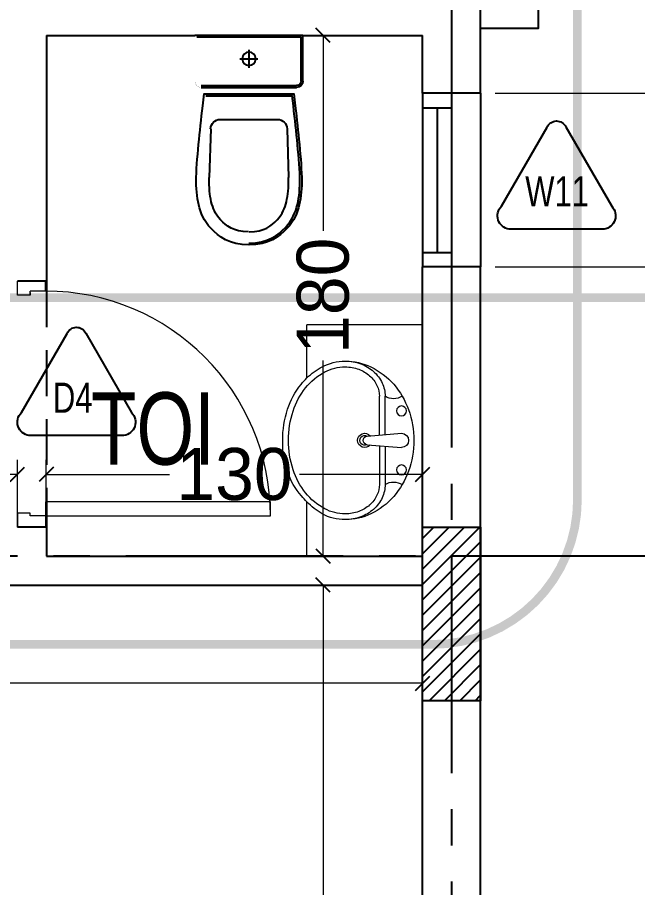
# Model space of a CAD drawing. Header units: centimetres. Extents: x 7997 to 116674, y 1017 to 13844.
# Drawn here: x 35267.1 to 35481.3, y 9222.4 to 9523.2 of the extents above; entities that cross this region are included whole.
import ezdxf

# ---------------------------------------------------------------- set-up
doc = ezdxf.new("R2010")
doc.units = ezdxf.units.CM
doc.header["$LTSCALE"] = 200
doc.header["$PDMODE"] = 2
for name, pattern in [('CENTER2', [1.125, 0.75, -0.125, 0.125, -0.125]), ('DASHED', [0.75, 0.5, -0.25]), ('HIDDEN2', [4.7625, 3.175, -1.5875])]:
    doc.linetypes.add(name, pattern=pattern)
for name, color, linetype in [('$0$WIN', 6, 'Continuous'), ('AXIS', 9, 'CENTER2'), ('BATH-FUR', 8, 'Continuous'), ('COL', 1, 'Continuous'), ('DIM', 11, 'Continuous'), ('STEP', 7, 'Continuous'), ('STEPS', 7, 'Continuous'), ('WINDOR', 6, 'Continuous'), ('wipeout', 85, 'Continuous'), ('Z-RUBBER', 8, 'Continuous')]:
    doc.layers.add(name, color=color, linetype=linetype)
for name, color, linetype, lineweight in [('FIXTURE', 6, 'Continuous', 13), ('Layer1', 67, 'Continuous', 9), ('TEXT', 6, 'Continuous', 18), ('WALL', 3, 'Continuous', 25)]:
    doc.layers.add(name, color=color, linetype=linetype, lineweight=lineweight)
doc.styles.add('style8', font='swisscl.ttf', dxfattribs={"width": 0.8})
doc.styles.add('SWISS', font='swisscl.ttf')
doc.styles.add('T2', font='')
doc.styles.get('T2').set_extended_font_data('Elisia')
doc.dimstyles.new('NORMAL', dxfattribs={"dimtxt": 18, "dimasz": 5, "dimexe": 5, "dimexo": 5, "dimgap": 1, "dimtad": 0, "dimdec": 0, "dimdsep": 46, "dimtxsty": 'T2', "dimblk1": 'OBLIQUE', "dimblk2": 'OBLIQUE', "dimsah": 1, "dimcen": 0.09, "dimclrd": 4, "dimclre": 4, "dimclrt": 6, "dimadec": 0, "dimazin": 0, "dimtfac": 1, "dimtdec": 0, "dimtofl": 0, "dimtmove": 1, "dimatfit": 2, "dimldrblk": 'OPEN30', "dimfxl": 0, "dimtolj": 1, "dimtzin": 0, "dimlwd": 5, "dimlwe": 5, "dimarcsym": 0})

# ---------------------------------------------------------------- blocks, each defined once
blk = doc.blocks.new('_OBLIQUE')
at = {"color": 0, "linetype": 'ByBlock'}
blk.add_line((-0.5, -0.5), (0.5, 0.5), dxfattribs=at)
blk = doc.blocks.new('*D28')
at = {"layer": 'Defpoints', "color": 0, "transparency": 16777216}
for p in [(35372.68, 9327), (35407.08, 9327), (35407.08, 8707)]:
    blk.add_point(p, dxfattribs=at)
at = {"layer": 'DIM', "color": 4, "lineweight": 5, "transparency": 16777216}
for p, q in [((35402.08, 9327), (35367.68, 9327)), ((35372.68, 9327), (35372.68, 9041.14)), ((35372.68, 8707), (35372.68, 8992.86)), ((35402.08, 8707), (35367.68, 8707))]:
    blk.add_line(p, q, dxfattribs=at)
at = {"layer": 'DIM', "color": 4, "lineweight": 5, "transparency": 16777216, "xscale": 5, "yscale": 5, "zscale": 5}
for p, rotation in [((35372.68, 9327), 90), ((35372.68, 8707), 270)]:
    blk.add_blockref('_OBLIQUE', p, dxfattribs=dict(at, rotation=rotation))
at = {"layer": 'DIM', "color": 6, "transparency": 16777216, "insert": (35372.68, 9017), "char_height": 18, "attachment_point": 5, "rotation": 90, "style": 'T2'}
blk.add_mtext('\\A1;620', dxfattribs=at)
blk = doc.blocks.new('_Open30')
at = {"color": 0, "linetype": 'ByBlock', "lineweight": -2}
for p, q in [((-1, 0.268), (0, 0)), ((0, 0), (-1, -0.268)), ((0, 0), (-1, 0))]:
    blk.add_line(p, q, dxfattribs=at)
blk = doc.blocks.new('*D29')
at = {"layer": 'Defpoints', "color": 0, "transparency": 16777216}
for p in [(35027.08, 9327), (35407.08, 9327), (35027.08, 9293.04)]:
    blk.add_point(p, dxfattribs=at)
at = {"layer": 'DIM', "color": 4, "lineweight": 5, "transparency": 16777216}
for p, q in [((35027.08, 9322), (35027.08, 9288.04)), ((35407.08, 9322), (35407.08, 9288.04)), ((35027.08, 9293.04), (35192.94, 9293.04)), ((35407.08, 9293.04), (35241.23, 9293.04))]:
    blk.add_line(p, q, dxfattribs=at)
at = {"layer": 'DIM', "color": 4, "lineweight": 5, "transparency": 16777216, "xscale": 5, "yscale": 5, "zscale": 5, "rotation": 180}
blk.add_blockref('_OBLIQUE', (35027.08, 9293.04), dxfattribs=at)
at = {"layer": 'DIM', "color": 4, "lineweight": 5, "transparency": 16777216, "xscale": 5, "yscale": 5, "zscale": 5}
blk.add_blockref('_OBLIQUE', (35407.08, 9293.04), dxfattribs=at)
at = {"layer": 'DIM', "color": 6, "transparency": 16777216, "insert": (35217.08, 9293.04), "char_height": 18, "attachment_point": 5, "style": 'T2'}
blk.add_mtext('\\A1;380', dxfattribs=at)
blk = doc.blocks.new('*D32')
at = {"layer": 'Defpoints', "color": 0, "transparency": 16777216}
for p in [(35407.08, 9365.26), (35277.08, 9342), (35407.08, 9337)]:
    blk.add_point(p, dxfattribs=at)
at = {"layer": 'DIM', "color": 4, "lineweight": 5, "transparency": 16777216}
for p, q in [((35277.08, 9347), (35277.08, 9370.26)), ((35407.08, 9342), (35407.08, 9370.26)), ((35277.08, 9365.26), (35319.65, 9365.26)), ((35407.08, 9365.26), (35364.51, 9365.26))]:
    blk.add_line(p, q, dxfattribs=at)
at = {"layer": 'DIM', "color": 4, "lineweight": 5, "transparency": 16777216, "xscale": 5, "yscale": 5, "zscale": 5, "rotation": 180}
blk.add_blockref('_OBLIQUE', (35277.08, 9365.26), dxfattribs=at)
at = {"layer": 'DIM', "color": 4, "lineweight": 5, "transparency": 16777216, "xscale": 5, "yscale": 5, "zscale": 5}
blk.add_blockref('_OBLIQUE', (35407.08, 9365.26), dxfattribs=at)
at = {"layer": 'DIM', "color": 6, "transparency": 16777216, "insert": (35342.08, 9365.26), "char_height": 18, "attachment_point": 5, "style": 'T2'}
blk.add_mtext('\\A1;130', dxfattribs=at)
blk = doc.blocks.new('*D33')
at = {"layer": 'Defpoints', "color": 0, "transparency": 16777216}
for p in [(35157.08, 9365.26), (35267.08, 9342), (35157.08, 9337)]:
    blk.add_point(p, dxfattribs=at)
at = {"layer": 'DIM', "color": 4, "lineweight": 5, "transparency": 16777216}
for p, q in [((35157.08, 9342), (35157.08, 9370.26)), ((35267.08, 9347), (35267.08, 9370.26)), ((35157.08, 9365.26), (35191.37, 9365.26)), ((35267.08, 9365.26), (35232.8, 9365.26))]:
    blk.add_line(p, q, dxfattribs=at)
at = {"layer": 'DIM', "color": 4, "lineweight": 5, "transparency": 16777216, "xscale": 5, "yscale": 5, "zscale": 5, "rotation": 180}
blk.add_blockref('_OBLIQUE', (35157.08, 9365.26), dxfattribs=at)
at = {"layer": 'DIM', "color": 4, "lineweight": 5, "transparency": 16777216, "xscale": 5, "yscale": 5, "zscale": 5}
blk.add_blockref('_OBLIQUE', (35267.08, 9365.26), dxfattribs=at)
at = {"layer": 'DIM', "color": 6, "transparency": 16777216, "insert": (35212.08, 9365.26), "char_height": 18, "attachment_point": 5, "style": 'T2'}
blk.add_mtext('\\A1;110', dxfattribs=at)
blk = doc.blocks.new('*D34')
at = {"layer": 'Defpoints', "color": 0, "transparency": 16777216}
for p in [(35372.68, 9517), (35407.08, 9517), (35407.08, 9337)]:
    blk.add_point(p, dxfattribs=at)
at = {"layer": 'DIM', "color": 4, "lineweight": 5, "transparency": 16777216}
for p, q in [((35402.08, 9517), (35367.68, 9517)), ((35372.68, 9517), (35372.68, 9449.43)), ((35372.68, 9337), (35372.68, 9404.57)), ((35402.08, 9337), (35367.68, 9337))]:
    blk.add_line(p, q, dxfattribs=at)
at = {"layer": 'DIM', "color": 4, "lineweight": 5, "transparency": 16777216, "xscale": 5, "yscale": 5, "zscale": 5}
for p, rotation in [((35372.68, 9517), 90), ((35372.68, 9337), 270)]:
    blk.add_blockref('_OBLIQUE', p, dxfattribs=dict(at, rotation=rotation))
at = {"layer": 'DIM', "color": 6, "transparency": 16777216, "insert": (35372.68, 9427), "char_height": 18, "attachment_point": 5, "rotation": 90, "style": 'T2'}
blk.add_mtext('\\A1;180', dxfattribs=at)
blk = doc.blocks.new('SEC.L')
at = {"layer": 'AXIS', "linetype": 'CENTER2', "ltscale": 0.5}
blk.add_lwpolyline([(124.39, 14.32, 3, 3, 0), (-362.44, 14.32, 0, 0, 0), (-1121.72, 14.32, 3, 3, 0), (-1542.47, 14.32, 3, 3, 0)], format="xyseb", dxfattribs=at)
blk = doc.blocks.new('*D868')
at = {"layer": 'Defpoints', "color": 0, "transparency": 16777216}
for p in [(35427.08, 9617), (35427.08, 9497), (35530.5, 9497)]:
    blk.add_point(p, dxfattribs=at)
at = {"layer": 'DIM', "color": 4, "lineweight": 5, "transparency": 16777216}
for p, q in [((35432.08, 9617), (35535.5, 9617)), ((35530.5, 9617), (35530.5, 9579.43)), ((35530.5, 9497), (35530.5, 9534.57)), ((35432.08, 9497), (35535.5, 9497))]:
    blk.add_line(p, q, dxfattribs=at)
at = {"layer": 'DIM', "color": 4, "lineweight": 5, "transparency": 16777216, "xscale": 5, "yscale": 5, "zscale": 5}
for p, rotation in [((35530.5, 9617), 90), ((35530.5, 9497), 270)]:
    blk.add_blockref('_OBLIQUE', p, dxfattribs=dict(at, rotation=rotation))
at = {"layer": 'DIM', "color": 6, "transparency": 16777216, "insert": (35530.5, 9557), "char_height": 18, "attachment_point": 5, "rotation": 90, "style": 'T2'}
blk.add_mtext('\\A1;120', dxfattribs=at)
blk = doc.blocks.new('*D869')
at = {"layer": 'Defpoints', "color": 0, "transparency": 16777216}
for p in [(35427.08, 9497), (35427.08, 9437), (35530.5, 9437)]:
    blk.add_point(p, dxfattribs=at)
at = {"layer": 'DIM', "color": 4, "lineweight": 5, "transparency": 16777216}
for p, q in [((35432.08, 9497), (35535.5, 9497)), ((35530.5, 9497), (35530.5, 9482.57)), ((35530.5, 9437), (35530.5, 9451.43)), ((35432.08, 9437), (35535.5, 9437))]:
    blk.add_line(p, q, dxfattribs=at)
at = {"layer": 'DIM', "color": 4, "lineweight": 5, "transparency": 16777216, "xscale": 5, "yscale": 5, "zscale": 5}
for p, rotation in [((35530.5, 9497), 90), ((35530.5, 9437), 270)]:
    blk.add_blockref('_OBLIQUE', p, dxfattribs=dict(at, rotation=rotation))
at = {"layer": 'DIM', "color": 6, "transparency": 16777216, "insert": (35530.5, 9467), "char_height": 18, "attachment_point": 5, "rotation": 90, "style": 'T2'}
blk.add_mtext('\\A1;60', dxfattribs=at)
blk = doc.blocks.new('*D870')
at = {"layer": 'Defpoints', "color": 0, "transparency": 16777216}
for p in [(35427.08, 9437), (35457.08, 8787), (35530.5, 8787)]:
    blk.add_point(p, dxfattribs=at)
at = {"layer": 'DIM', "color": 4, "lineweight": 5, "transparency": 16777216}
for p, q in [((35432.08, 9437), (35535.5, 9437)), ((35530.5, 9437), (35530.5, 9136.14)), ((35530.5, 8787), (35530.5, 9087.86)), ((35462.08, 8787), (35535.5, 8787))]:
    blk.add_line(p, q, dxfattribs=at)
at = {"layer": 'DIM', "color": 4, "lineweight": 5, "transparency": 16777216, "xscale": 5, "yscale": 5, "zscale": 5}
for p, rotation in [((35530.5, 9437), 90), ((35530.5, 8787), 270)]:
    blk.add_blockref('_OBLIQUE', p, dxfattribs=dict(at, rotation=rotation))
at = {"layer": 'DIM', "color": 6, "transparency": 16777216, "insert": (35530.5, 9112), "char_height": 18, "attachment_point": 5, "rotation": 90, "style": 'T2'}
blk.add_mtext('\\A1;650', dxfattribs=at)
blk = doc.blocks.new('A$C397E50C8')
at = {"layer": 'Layer1', "color": 8}
for p, q in [((0.8, 0.514), (0.8, 0.114)), ((0.385, 0.3222), (0.3755, 0.441)), ((0.415, 0.3222), (0.4245, 0.441)), ((0.38, 0.3845), (0.2477, 0.3845)), ((0.38, 0.3645), (0.2477, 0.3645)), ((0.42, 0.3845), (0.5523, 0.3845)), ((0.42, 0.3645), (0.5523, 0.3645)), ((0, 0.114), (0.1875, 0.114)), ((0.6161, 0.114), (0.8, 0.114))]:
    blk.add_line(p, q, dxfattribs=at)
for centre in [(0.298, 0.441), (0.502, 0.441)]:
    blk.add_circle(centre, 0.017, dxfattribs=at)
for centre, radius, start, end in [((0.4, 0.1673), 0.3162, 90, 109.7015), ((0.4, 0.1673), 0.3162, 70.2985, 90), ((0.3861, 0.2061), 0.275, 109.7015, 130.8429), ((0.4, 0.441), 0.0245, 0, 180), ((0.4139, 0.2061), 0.275, 49.1571, 70.2985), ((0.1998, 0.4137), 0.0561, 328.5927, 32.0804), ((0.6002, 0.4137), 0.0561, 147.9196, 211.4073), ((0.3647, 0.2308), 0.2423, 130.8429, 154.3988), ((0.4353, 0.2308), 0.2423, 25.6012, 49.1571), ((0.2545, 0.2621), 0.1239, 115.1324, 138.557), ((0.2477, 0.2766), 0.1079, 90, 115.1324), ((0.2477, 0.2766), 0.0879, 90, 115.1324), ((0.5523, 0.2766), 0.1079, 64.8676, 90), ((0.5523, 0.2766), 0.0879, 64.8676, 90), ((0.5455, 0.2621), 0.1239, 41.443, 64.8676), ((0.3317, 0.2466), 0.2057, 154.3988, 180), ((0.2652, 0.2527), 0.1381, 138.557, 159.911), ((0.2545, 0.2621), 0.1039, 115.1324, 138.557), ((0.4, 0.314), 0.0245, 130.1483, 49.8517), ((0.5455, 0.2621), 0.1039, 41.443, 64.8676), ((0.5348, 0.2527), 0.1381, 20.089, 41.443), ((0.4683, 0.2466), 0.2057, 0, 25.6012), ((0.2652, 0.2527), 0.1181, 138.557, 159.911), ((0.4, 0.314), 0.017, 151.52, 28.48), ((0.4, 0.3234), 0.015, 184.5957, 355.4043), ((0.5348, 0.2527), 0.1181, 20.089, 41.443), ((0.2818, 0.2466), 0.1558, 159.911, 180), ((0.2818, 0.2466), 0.1358, 159.911, 180), ((0.5182, 0.2466), 0.1358, 0, 20.089), ((0.5182, 0.2466), 0.1558, 0, 20.089), ((0.298, 0.2466), 0.172, 180, 207.7048), ((0.298, 0.2466), 0.152, 180, 207.7048), ((0.502, 0.2466), 0.152, 332.2952, 0), ((0.502, 0.2466), 0.172, 332.2952, 0), ((0.39, 0.3175), 0.2871, 211.6966, 225.1435), ((0.3472, 0.2725), 0.2075, 207.7048, 231.7336), ((0.4528, 0.2725), 0.2075, 308.2664, 332.2952), ((0.4528, 0.2725), 0.2275, 315.8627, 332.2952), ((0.39, 0.3175), 0.2871, 225.1435, 230.6034), ((0.3551, 0.2568), 0.2183, 227.5536, 253.317), ((0.3792, 0.313), 0.2592, 231.7336, 251.9061), ((0.4208, 0.313), 0.2592, 288.0939, 308.2664), ((0.4208, 0.313), 0.2792, 288.0939, 308.2664), ((0.4528, 0.2725), 0.2275, 308.2664, 315.8627), ((0.4, 0.3768), 0.3263, 251.9061, 270), ((0.4, 0.3768), 0.3263, 270, 288.0939), ((0.39, 0.3175), 0.2871, 249.6954, 271.4336), ((0.4, 0.3768), 0.3463, 269.5314, 270), ((0.4, 0.3768), 0.3463, 270, 288.0939)]:
    blk.add_arc(centre, radius, start, end, dxfattribs=at)
blk = doc.blocks.new('CLOSET')
for points in [[(-2144343.9545, -2148345.497), (-2144343.7934, -2148345.4974), (-2144343.7873, -2148345.4993), (-2144343.7794, -2148345.505), (-2144343.7776, -2148345.508), (-2144343.7751, -2148345.515), (-2144343.7744, -2148345.5189), (-2144343.7744, -2148345.8484), (-2144343.7759, -2148345.8564), (-2144343.7786, -2148345.8613), (-2144343.7808, -2148345.8639), (-2144343.7831, -2148345.8657), (-2144343.7887, -2148345.8686), (-2144343.7919, -2148345.8699), (-2144343.7963, -2148345.8703), (-2144343.9545, -2148345.8703), (-2144343.9545, -2148345.5064)], [(-2144343.7525, -2148345.529), (-2144343.6907, -2148345.5216), (-2144343.6597, -2148345.5181), (-2144343.6433, -2148345.5164), (-2144343.6188, -2148345.5138), (-2144343.6024, -2148345.5122), (-2144343.5802, -2148345.51), (-2144343.5662, -2148345.5087), (-2144343.5443, -2148345.5068), (-2144343.5269, -2148345.5052), (-2144343.5042, -2148345.5036), (-2144343.4818, -2148345.5024), (-2144343.4616, -2148345.5017), (-2144343.4433, -2148345.5016), (-2144343.4304, -2148345.502), (-2144343.4241, -2148345.5022), (-2144343.4064, -2148345.5037), (-2144343.4006, -2148345.5043), (-2144343.3841, -2148345.5069), (-2144343.3682, -2148345.5103), (-2144343.3578, -2148345.513), (-2144343.3464, -2148345.5167), (-2144343.3403, -2148345.5191), (-2144343.331, -2148345.5231), (-2144343.3209, -2148345.5283), (-2144343.3093, -2148345.5352), (-2144343.3036, -2148345.5392), (-2144343.2967, -2148345.5442), (-2144343.2916, -2148345.5486), (-2144343.2841, -2148345.5554), (-2144343.276, -2148345.5631), (-2144343.2639, -2148345.5775), (-2144343.2521, -2148345.5953), (-2144343.2478, -2148345.6028), (-2144343.2424, -2148345.6158), (-2144343.239, -2148345.625), (-2144343.2361, -2148345.6348), (-2144343.234, -2148345.644), (-2144343.2331, -2148345.6494), (-2144343.2308, -2148345.6692), (-2144343.2303, -2148345.6868), (-2144343.2309, -2148345.7003), (-2144343.2319, -2148345.7114), (-2144343.2337, -2148345.7216), (-2144343.2349, -2148345.7287), (-2144343.2385, -2148345.741), (-2144343.2421, -2148345.7512), (-2144343.2442, -2148345.7563), (-2144343.2497, -2148345.767), (-2144343.2521, -2148345.7723), (-2144343.2594, -2148345.7837), (-2144343.2683, -2148345.7954), (-2144343.2781, -2148345.8063), (-2144343.2916, -2148345.819), (-2144343.2991, -2148345.825), (-2144343.3105, -2148345.833), (-2144343.3171, -2148345.8374), (-2144343.3272, -2148345.8428), (-2144343.3373, -2148345.8474), (-2144343.3526, -2148345.8529), (-2144343.363, -2148345.8559), (-2144343.3787, -2148345.8597), (-2144343.4006, -2148345.8633), (-2144343.4367, -2148345.8659), (-2144343.4639, -2148345.8659), (-2144343.4943, -2148345.8646), (-2144343.5186, -2148345.863), (-2144343.5436, -2148345.861), (-2144343.5774, -2148345.8579), (-2144343.6106, -2148345.8546), (-2144343.627, -2148345.8529), (-2144343.6559, -2148345.8499), (-2144343.6729, -2148345.848), (-2144343.6936, -2148345.8457), (-2144343.7223, -2148345.8421), (-2144343.7525, -2148345.8386), (-2144343.7525, -2148345.5476)]]:
    blk.add_wipeout(points).dxf.layer = 'wipeout'
at = {"color": 8, "ltscale": 0.001, "const_width": 0.000508}
for points in [[(-2144343.9545, -2148345.497), (-2144343.7963, -2148345.497), (-2144343.7906, -2148345.4978), (-2144343.7839, -2148345.5008), (-2144343.7794, -2148345.505), (-2144343.7759, -2148345.5111), (-2144343.7744, -2148345.5189), (-2144343.7744, -2148345.8484), (-2144343.7759, -2148345.8564), (-2144343.7786, -2148345.8613), (-2144343.7808, -2148345.8639), (-2144343.7854, -2148345.8674), (-2144343.7919, -2148345.8699), (-2144343.7963, -2148345.8703), (-2144343.9545, -2148345.8703), (-2144343.9545, -2148345.497)], [(-2144343.7525, -2148345.529), (-2144343.7525, -2148345.8386), (-2144343.6515, -2148345.8504), (-2144343.5858, -2148345.857), (-2144343.5269, -2148345.8624), (-2144343.4865, -2148345.865), (-2144343.4464, -2148345.866), (-2144343.421, -2148345.8651), (-2144343.4006, -2148345.8633), (-2144343.3787, -2148345.8597), (-2144343.363, -2148345.8559), (-2144343.3475, -2148345.8513), (-2144343.3323, -2148345.8451), (-2144343.3171, -2148345.8374), (-2144343.3039, -2148345.8286), (-2144343.2944, -2148345.8213), (-2144343.2832, -2148345.8114), (-2144343.2731, -2148345.8011), (-2144343.2635, -2148345.7896), (-2144343.2552, -2148345.7777), (-2144343.2442, -2148345.7563), (-2144343.24, -2148345.7461), (-2144343.2349, -2148345.7289), (-2144343.2313, -2148345.7076), (-2144343.2305, -2148345.693), (-2144343.2302, -2148345.6806), (-2144343.231, -2148345.6647), (-2144343.2331, -2148345.6494), (-2144343.2349, -2148345.6387), (-2144343.2406, -2148345.6197), (-2144343.2507, -2148345.5979), (-2144343.2639, -2148345.5775), (-2144343.276, -2148345.5631), (-2144343.2887, -2148345.5511), (-2144343.3036, -2148345.5392), (-2144343.3145, -2148345.5319), (-2144343.3272, -2148345.5248), (-2144343.3424, -2148345.5182), (-2144343.3526, -2148345.5147), (-2144343.3714, -2148345.5096), (-2144343.3877, -2148345.5063), (-2144343.4043, -2148345.5039), (-2144343.4304, -2148345.502), (-2144343.4518, -2148345.5015), (-2144343.4713, -2148345.5019), (-2144343.4922, -2148345.5028), (-2144343.5042, -2148345.5036), (-2144343.5223, -2148345.5049), (-2144343.5662, -2148345.5087), (-2144343.5942, -2148345.5114), (-2144343.6224, -2148345.5142), (-2144343.6515, -2148345.5172), (-2144343.6907, -2148345.5216), (-2144343.7525, -2148345.529)]]:
    blk.add_lwpolyline(points, dxfattribs=at)
at = {"layer": 'BATH-FUR', "color": 8, "linetype": 'Continuous'}
for p, q in [((-2144343.9545, -2148345.8703), (-2144343.9545, -2148345.497)), ((-2144343.9479, -2148345.8638), (-2144343.9479, -2148345.5036)), ((-2144343.781, -2148345.5189), (-2144343.781, -2148345.8484)), ((-2144343.7744, -2148345.5189), (-2144343.7744, -2148345.8484)), ((-2144343.7459, -2148345.5348), (-2144343.7459, -2148345.8328)), ((-2144343.6319, -2148345.5514), (-2144343.4631, -2148345.5464)), ((-2144343.6637, -2148345.5842), (-2144343.6637, -2148345.7825)), ((-2144343.8736, -2148345.6527), (-2144343.8736, -2148345.7146)), ((-2144343.9045, -2148345.6837), (-2144343.8426, -2148345.6837)), ((-2144343.6319, -2148345.8153), (-2144343.4631, -2148345.8203)), ((-2144343.7963, -2148345.8703), (-2144343.9545, -2148345.8703)), ((-2144343.7963, -2148345.8638), (-2144343.9479, -2148345.8638))]:
    blk.add_line(p, q, dxfattribs=at)
for points in [[(-2144343.23, -2148345.6841), (-2144343.2313, -2148345.66), (-2144343.2349, -2148345.6387), (-2144343.2406, -2148345.6197), (-2144343.2478, -2148345.6028), (-2144343.2564, -2148345.5879), (-2144343.2659, -2148345.5747), (-2144343.276, -2148345.5631), (-2144343.2864, -2148345.553), (-2144343.2967, -2148345.5442), (-2144343.307, -2148345.5367), (-2144343.3171, -2148345.5302), (-2144343.3272, -2148345.5248), (-2144343.3373, -2148345.5202), (-2144343.3475, -2148345.5163), (-2144343.3578, -2148345.513), (-2144343.3682, -2148345.5103), (-2144343.3787, -2148345.5079), (-2144343.3895, -2148345.5059), (-2144343.4006, -2148345.5043), (-2144343.4121, -2148345.5031), (-2144343.4241, -2148345.5022), (-2144343.4367, -2148345.5017), (-2144343.4499, -2148345.5015), (-2144343.4639, -2148345.5017), (-2144343.4787, -2148345.5022), (-2144343.4943, -2148345.5029), (-2144343.5104, -2148345.504), (-2144343.5269, -2148345.5052), (-2144343.5436, -2148345.5066), (-2144343.5605, -2148345.5081), (-2144343.5774, -2148345.5097), (-2144343.5942, -2148345.5114), (-2144343.6106, -2148345.513), (-2144343.627, -2148345.5147), (-2144343.6433, -2148345.5164), (-2144343.6597, -2148345.5181), (-2144343.6764, -2148345.52), (-2144343.6936, -2148345.5219), (-2144343.7113, -2148345.524), (-2144343.7525, -2148345.529), (-2144343.7525, -2148345.8386), (-2144343.7113, -2148345.8436), (-2144343.6936, -2148345.8457), (-2144343.6764, -2148345.8476), (-2144343.6597, -2148345.8495), (-2144343.6433, -2148345.8512), (-2144343.627, -2148345.8529), (-2144343.6106, -2148345.8546), (-2144343.5942, -2148345.8562), (-2144343.5774, -2148345.8579), (-2144343.5605, -2148345.8595), (-2144343.5436, -2148345.861), (-2144343.5269, -2148345.8624), (-2144343.5104, -2148345.8636), (-2144343.4943, -2148345.8646), (-2144343.4787, -2148345.8654), (-2144343.4639, -2148345.8659), (-2144343.4499, -2148345.8661), (-2144343.4367, -2148345.8659), (-2144343.4241, -2148345.8654), (-2144343.4121, -2148345.8645), (-2144343.4006, -2148345.8633), (-2144343.3895, -2148345.8617), (-2144343.3787, -2148345.8597), (-2144343.3682, -2148345.8573), (-2144343.3578, -2148345.8546), (-2144343.3475, -2148345.8513), (-2144343.3373, -2148345.8474), (-2144343.3272, -2148345.8428), (-2144343.3171, -2148345.8374), (-2144343.307, -2148345.8309), (-2144343.2967, -2148345.8234), (-2144343.2864, -2148345.8146), (-2144343.276, -2148345.8045), (-2144343.2659, -2148345.7929), (-2144343.2564, -2148345.7797), (-2144343.2478, -2148345.7648), (-2144343.2406, -2148345.7479), (-2144343.2349, -2148345.7289), (-2144343.2313, -2148345.7076), (-2144343.23, -2148345.6835)], [(-2144343.2365, -2148345.6832), (-2144343.2378, -2148345.7069), (-2144343.2414, -2148345.7274), (-2144343.2468, -2148345.7457), (-2144343.2537, -2148345.7618), (-2144343.2619, -2148345.7762), (-2144343.2711, -2148345.7888), (-2144343.2808, -2148345.7999), (-2144343.2908, -2148345.8097), (-2144343.3008, -2148345.8182), (-2144343.3107, -2148345.8255), (-2144343.3204, -2148345.8317), (-2144343.3301, -2148345.8369), (-2144343.3398, -2148345.8414), (-2144343.3496, -2148345.8451), (-2144343.3596, -2148345.8482), (-2144343.3697, -2148345.8509), (-2144343.38, -2148345.8532), (-2144343.3906, -2148345.8552), (-2144343.4014, -2148345.8567), (-2144343.4127, -2148345.858), (-2144343.4245, -2148345.8588), (-2144343.4369, -2148345.8593), (-2144343.4499, -2148345.8595), (-2144343.4638, -2148345.8593), (-2144343.4785, -2148345.8589), (-2144343.4939, -2148345.8581), (-2144343.5099, -2148345.8571), (-2144343.5263, -2148345.8558), (-2144343.5431, -2148345.8544), (-2144343.5599, -2148345.8529), (-2144343.5768, -2148345.8513), (-2144343.5935, -2148345.8497), (-2144343.61, -2148345.848), (-2144343.6263, -2148345.8464), (-2144343.6426, -2148345.8447), (-2144343.659, -2148345.8429), (-2144343.6757, -2148345.8411), (-2144343.6928, -2148345.8392), (-2144343.7105, -2148345.8371), (-2144343.7459, -2148345.8328), (-2144343.7459, -2148345.5348)], [(-2144343.2749, -2148345.6822), (-2144343.276, -2148345.6638), (-2144343.2789, -2148345.6476), (-2144343.2832, -2148345.6338), (-2144343.2885, -2148345.6218), (-2144343.2947, -2148345.6112), (-2144343.3016, -2148345.6018), (-2144343.3092, -2148345.5933), (-2144343.3171, -2148345.5856), (-2144343.3251, -2148345.5789), (-2144343.3329, -2148345.5732), (-2144343.3404, -2148345.5685), (-2144343.3478, -2148345.5645), (-2144343.3552, -2148345.5612), (-2144343.3628, -2148345.5584), (-2144343.3708, -2148345.5559), (-2144343.3792, -2148345.5536), (-2144343.3881, -2148345.5517), (-2144343.3972, -2148345.55), (-2144343.4066, -2148345.5487), (-2144343.4165, -2148345.5476), (-2144343.427, -2148345.5469), (-2144343.4382, -2148345.5464), (-2144343.4631, -2148345.5463)], [(-2144343.2749, -2148345.6846), (-2144343.276, -2148345.7029), (-2144343.2789, -2148345.7191), (-2144343.2832, -2148345.7329), (-2144343.2885, -2148345.745), (-2144343.2947, -2148345.7555), (-2144343.3016, -2148345.7649), (-2144343.3092, -2148345.7734), (-2144343.3171, -2148345.7811), (-2144343.3251, -2148345.7879), (-2144343.3329, -2148345.7935), (-2144343.3404, -2148345.7982), (-2144343.3478, -2148345.8022), (-2144343.3552, -2148345.8055), (-2144343.3628, -2148345.8083), (-2144343.3708, -2148345.8108), (-2144343.3792, -2148345.8131), (-2144343.3881, -2148345.815), (-2144343.3972, -2148345.8167), (-2144343.4066, -2148345.818), (-2144343.4165, -2148345.8191), (-2144343.427, -2148345.8198), (-2144343.4382, -2148345.8203), (-2144343.4631, -2148345.8205)]]:
    blk.add_lwpolyline(points, dxfattribs=at)
blk.add_circle((-2144343.8736, -2148345.6838), 0.0231, dxfattribs=at)
for centre, radius, start, end in [((-2144343.6309, -2148345.5842), 0.0329, 91.6968, 180), ((-2144343.6309, -2148345.7825), 0.0329, 180, 268.3032), ((-2144343.7963, -2148345.8484), 0.0219, 270, 0), ((-2144343.7963, -2148345.8484), 0.0153, 270, 0)]:
    blk.add_arc(centre, radius, start, end, dxfattribs=at)
blk = doc.blocks.new('A$C414D25BB')
at = {"layer": 'Z-RUBBER', "ltscale": 0.05}
h = blk.add_hatch(dxfattribs=at)
h.set_pattern_fill('ANSI31', color=256, style=0)
h.set_pattern_definition([(45, (-21734.0303, -7392.24753), (-0.08838834765, 0.08838834765), [])])
h.paths.add_polyline_path([(0.114, 0.0618, -5.138733), (0.1155, 0.0618), (0.1155, 0.0603), (0.1162, 0.0603), (0.1155, 0.0581), (0.1162, 0.0581), (0.1147, 0.0556), (0.1132, 0.0581), (0.114, 0.0581), (0.1132, 0.0603), (0.114, 0.0603)])
at = {"layer": 'FIXTURE'}
for p, q in [((0.8572, 0.9156), (0.8572, 0.1156)), ((0.9072, 0.9156), (0.8572, 0.9156)), ((0.9072, 0.1156), (0.9072, 0.9156)), ((0.1072, 0.1156), (0.0722, 0.1156)), ((0.0722, 0.1156), (0.0722, 0.0156)), ((0.1072, 0.1156), (0.1072, 0.0616)), ((0.8572, 0.1156), (0.9072, 0.1156)), ((0.9072, 0.1156), (0.9472, 0.1156)), ((0.9072, 0.1156), (0.9072, 0.0616)), ((0.9472, 0.1156), (0.9472, 0.0156)), ((0.1192, 0.0616), (0.1072, 0.0616)), ((0.1122, 0.0616), (0.1222, 0.0616)), ((0.1222, 0.0616), (0.1222, 0.0156)), ((0.9072, 0.0616), (0.8972, 0.0616)), ((0.8972, 0.0616), (0.8972, 0.0156)), ((0.1222, 0.0156), (0.0722, 0.0156)), ((0.8972, 0.0156), (0.9472, 0.0156))]:
    blk.add_line(p, q, dxfattribs=at)
blk.add_lwpolyline([(0.9055, 0.0616), (0.904, 0.0616)], dxfattribs=at)
blk.add_arc((0.9072, 0.1156), 0.8, 90, 180, dxfattribs=at)
blk = doc.blocks.new('05-GF COLUMNS-Essa', base_point=(34188.06, 8657))
at = {"layer": 'COL', "ltscale": 0.05}
h = blk.add_hatch(dxfattribs=at)
h.set_pattern_fill('ANSI31', color=8, scale=30)
h.set_pattern_definition([(45, (-39757.2027, -54636.4848), (-2.65165043, 2.65165043), [])])
h.paths.add_polyline_path([(35208.06, 9347), (35228.06, 9347), (35228.06, 9287), (35208.06, 9287)])
at = {"layer": 'COL'}
blk.add_lwpolyline([(35208.06, 9347), (35228.06, 9347), (35228.06, 9287), (35208.06, 9287)], close=True, dxfattribs=at)
blk = doc.blocks.new('02-GROUND FLOOR PLAN-selattin', base_point=(28755.36, 25545.28))
at = {"layer": '$0$WIN'}
blk.add_lwpolyline([(28725.36, 24882.78), (28745.36, 24882.78), (28745.36, 24957.78), (28725.36, 24957.78)], dxfattribs=at)
at = {"layer": 'STEPS', "color": 8, "linetype": 'HIDDEN2', "ltscale": 0.025}
blk.add_line((28575.36, 24795.28), (28575.36, 24710.28), dxfattribs=at)
at = {"layer": 'WALL'}
for p, q in [((28725.36, 24860.28), (28725.36, 24980.28)), ((28575.36, 24880.28), (28705.36, 24880.28)), ((28575.36, 24880.28), (28575.36, 24795.28)), ((28705.36, 24860.28), (28705.36, 24880.28)), ((28725.36, 24860.28), (28705.36, 24860.28)), ((28705.36, 24700.28), (28705.36, 24800.28)), ((28725.36, 24800.28), (28705.36, 24800.28)), ((28575.36, 24795.28), (28565.36, 24795.28)), ((28575.36, 24710.28), (28565.36, 24710.28)), ((28575.36, 24710.28), (28575.36, 24700.28)), ((28575.36, 24700.28), (28705.36, 24700.28)), ((28427.86, 24690.28), (28705.36, 24690.28)), ((28705.36, 24070.28), (28705.36, 24690.28))]:
    blk.add_line(p, q, dxfattribs=at)
at = {"layer": 'WALL', "ltscale": 150}
blk.add_line((28725.36, 24150.28), (28725.36, 24800.28), dxfattribs=at)
at = {"layer": 'WINDOR'}
for p, q in [((28705.36, 24860.28), (28705.36, 24800.28)), ((28715.36, 24860.28), (28715.36, 24800.28)), ((28725.36, 24860.28), (28725.36, 24800.28)), ((28705.36, 24855.28), (28715.36, 24855.28)), ((28710.36, 24855.28), (28710.36, 24805.28)), ((28705.36, 24805.28), (28715.36, 24805.28))]:
    blk.add_line(p, q, dxfattribs=at)
at = {"layer": 'WALL', "color": 0, "xscale": 97.1428572279331, "yscale": 97.1428572279331, "zscale": 97.1428572279331, "rotation": 270}
blk.add_blockref('A$C414D25BB', (28563.84, 24802.3), dxfattribs=at)
at = {"layer": 'WALL', "xscale": -99.99999999999999, "yscale": 99.99999999999999, "zscale": 99.99999999999999, "rotation": 270.0000002805219}
blk.add_blockref('A$C397E50C8', (28653.96, 24700.28), dxfattribs=at)
at = {"layer": 'TEXT', "style": 'style8'}
blk.add_text('TOI', height=25, dxfattribs=at).set_placement((28590.83, 24731.88))
at = {"layer": 'BATH-FUR', "xscale": -100.0000000000004, "yscale": 100.0000000000004, "zscale": 99.99999999999999, "rotation": 90}
blk.add_blockref('CLOSET', (-214805923.01, -214409515.17), dxfattribs=at)
at = {"color": 6, "ltscale": 2}
blk.add_blockref('05-GF COLUMNS-Essa', (27685.36, 24020.28), dxfattribs=at)
blk = doc.blocks.new('09-GRID LINE PLAN-Essa', base_point=(37178.06, 7462))
at = {"layer": 'AXIS', "ltscale": 0.5}
for p, q in [((38218.06, 7462), (38218.06, 5332)), ((38518.06, 6337), (36878.06, 6337))]:
    blk.add_line(p, q, dxfattribs=at)

msp = doc.modelspace()

# ---------------------------------------------------------------- linework, layer by layer
at = {"layer": 'DIM', "color": 0, "linetype": 'DASHED', "ltscale": 0.2, "const_width": 3}
msp.add_lwpolyline([(35167.1077, 9306.4752), (35410.5486, 9306.4752, 0.41421356), (35460.5486, 9356.4752), (35460.5486, 9717.4264, 0.41421356), (35410.5486, 9767.4264), (35167.1077, 9767.4264, 0.41421356), (35117.1077, 9717.4264), (35117.1077, 9356.4752, 0.41421356)], format="xyb", close=True, dxfattribs=at)
at = {"layer": 'STEP'}
for points in [[(35450.0896, 9485.2463, -0.64981449), (35456.5496, 9485.3856), (35472.4005, 9457.9312, -0.61363207), (35469.7641, 9450.0082), (35436.9556, 9450.0082, -0.61363207), (35434.3192, 9457.9312)], [(35284.2198, 9413.932, -0.64981449), (35290.6797, 9414.0713), (35306.5306, 9386.6169, -0.61363207), (35303.8942, 9378.6939), (35271.0857, 9378.6939, -0.61363207), (35268.4493, 9386.6169)]]:
    msp.add_lwpolyline(points, format="xyb", close=True, dxfattribs=at)

# ---------------------------------------------------------------- block references
at = {"layer": 'WALL'}
msp.add_blockref('SEC.L', (35601.9274, 9412.002), dxfattribs=at)

# ---------------------------------------------------------------- texts
at = {"layer": 'TEXT', "style": 'SWISS'}
for s, p in [('W11', (35442.5202, 9457.8543)), ('D4', (35279.3561, 9386.54))]:
    msp.add_text(s, height=10.45094, dxfattribs=at).set_placement(p)

# ---------------------------------------------------------------- dimensions: what is measured, and where the dimension line sits
at = {"layer": 'DIM'}
for base, p1, p2, picture, middle in [((35530.4971, 9497.002), (35427.0822, 9617.002), (35427.0822, 9497.002), '*D868', (35530.4971, 9557.002)), ((35372.6782, 9517.002), (35407.0822, 9337.002), (35407.0822, 9517.002), '*D34', (35372.6782, 9427.002)), ((35530.4971, 9437.002), (35427.0822, 9497.002), (35427.0822, 9437.002), '*D869', (35530.4971, 9467.002)), ((35530.4971, 8787.002), (35427.0822, 9437.002), (35457.0822, 8787.002), '*D870', (35530.4971, 9112.002)), ((35372.6782, 9327.002), (35407.0822, 8707.002), (35407.0822, 9327.002), '*D28', (35372.6782, 9017.002))]:
    dim = msp.add_linear_dim(base=base, p1=p1, p2=p2, angle=90, dimstyle='NORMAL', dxfattribs=at)
    dim.commit()
    dim.dimension.update_dxf_attribs({"geometry": picture, "text_midpoint": middle})
for base, p1, p2, picture, middle in [((35157.0822, 9365.257), (35267.0822, 9342.002), (35157.0822, 9337.002), '*D33', (35212.0822, 9365.257)), ((35407.0822, 9365.257), (35277.0822, 9342.002), (35407.0822, 9337.002), '*D32', (35342.0822, 9365.257)), ((35027.0822, 9293.0447), (35407.0822, 9327.002), (35027.0822, 9327.002), '*D29', (35217.0822, 9293.0447))]:
    dim = msp.add_linear_dim(base=base, p1=p1, p2=p2, dimstyle='NORMAL', dxfattribs=at)
    dim.commit()
    dim.dimension.update_dxf_attribs({"geometry": picture, "text_midpoint": middle})

# ---------------------------------------------------------------- next in the draw order: block references
at = {"layer": 'DIM', "linetype": 'Continuous'}
msp.add_blockref('02-GROUND FLOOR PLAN-selattin', (35457.0822, 10182.002), dxfattribs=at)

# ---------------------------------------------------------------- next in the draw order: block references
at = {"layer": 'COL', "linetype": 'Continuous'}
msp.add_blockref('09-GRID LINE PLAN-Essa', (34377.0822, 10462.002), dxfattribs=at)

doc.saveas('drawing.dxf')
